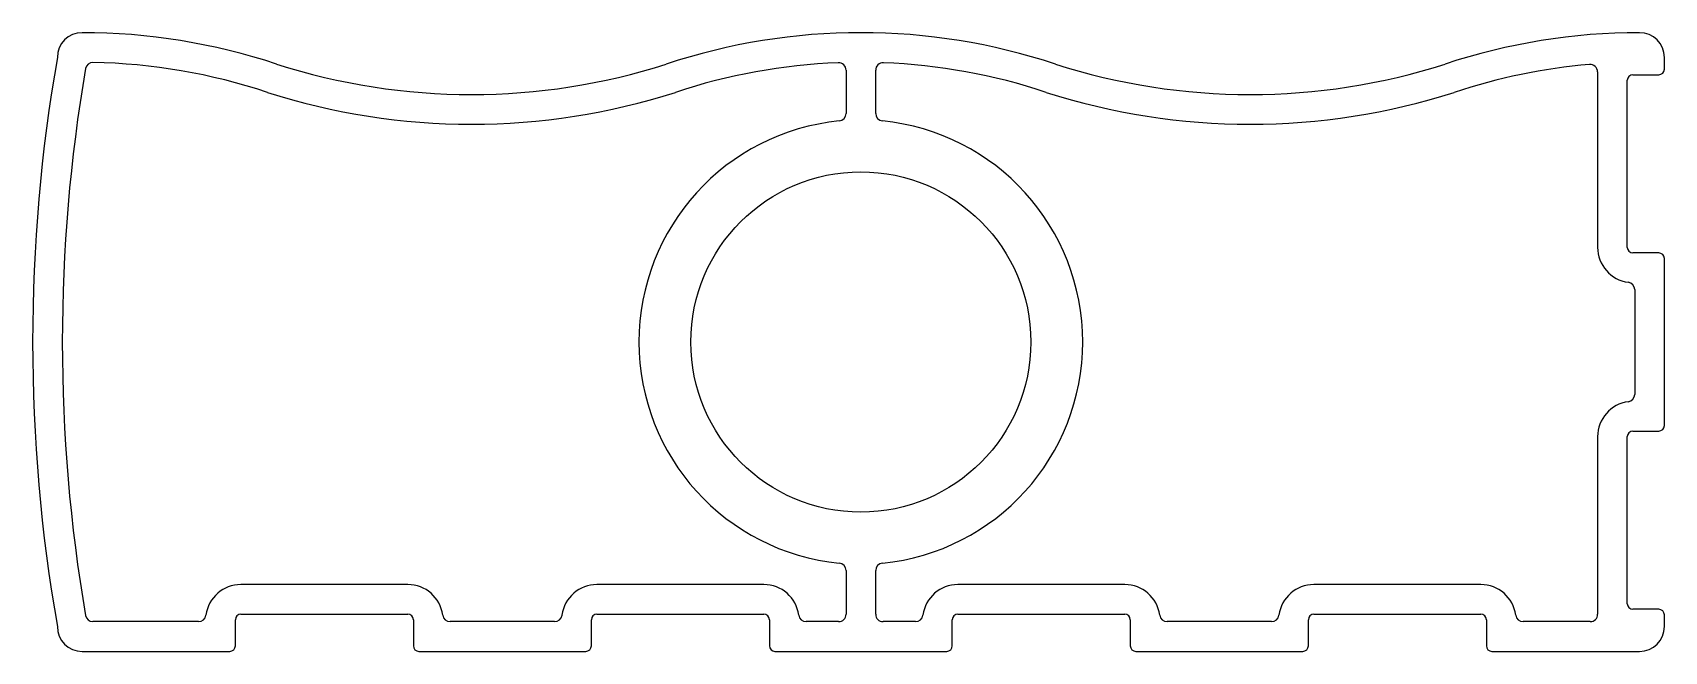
# Model space of a CAD drawing. Extents: x 2469.8 to 2535.8, y 1577.3 to 1602.3.
import ezdxf

# ---------------------------------------------------------------- set-up
doc = ezdxf.new("R2010")
doc.units = 0
doc.layers.get('0').update_dxf_attribs({"linetype": 'CONTINUOUS'})

msp = doc.modelspace()

# ---------------------------------------------------------------- linework, layer by layer
for p, q in [((2535.771, 1600.823), (2535.771, 1601.298)), ((2502.671, 1600.781), (2502.671, 1599.029)), ((2503.871, 1599.029), (2503.871, 1600.781)), ((2533.071, 1600.713), (2533.071, 1593.623)), ((2534.496, 1600.598), (2535.546, 1600.598)), ((2534.271, 1593.623), (2534.271, 1600.373)), ((2535.546, 1593.398), (2534.496, 1593.398)), ((2535.771, 1586.423), (2535.771, 1593.173)), ((2534.571, 1591.913), (2534.571, 1587.683)), ((2534.496, 1586.198), (2535.546, 1586.198)), ((2533.071, 1585.973), (2533.071, 1578.798)), ((2534.271, 1579.223), (2534.271, 1585.973)), ((2502.671, 1580.567), (2502.671, 1578.798)), ((2503.871, 1578.798), (2503.871, 1580.567)), ((2484.946, 1579.998), (2478.196, 1579.998)), ((2499.346, 1579.998), (2492.596, 1579.998)), ((2513.946, 1579.998), (2507.196, 1579.998)), ((2528.346, 1579.998), (2521.596, 1579.998)), ((2478.196, 1578.798), (2484.946, 1578.798)), ((2492.596, 1578.798), (2499.346, 1578.798)), ((2507.196, 1578.798), (2513.946, 1578.798)), ((2521.596, 1578.798), (2528.346, 1578.798)), ((2535.546, 1578.998), (2534.496, 1578.998)), ((2535.771, 1578.298), (2535.771, 1578.773)), ((2476.486, 1578.498), (2472.207, 1578.498)), ((2477.971, 1577.523), (2477.971, 1578.573)), ((2485.171, 1578.573), (2485.171, 1577.523)), ((2490.886, 1578.498), (2486.657, 1578.498)), ((2492.371, 1577.523), (2492.371, 1578.573)), ((2499.571, 1578.573), (2499.571, 1577.523)), ((2502.371, 1578.498), (2501.057, 1578.498)), ((2505.486, 1578.498), (2504.171, 1578.498)), ((2506.971, 1577.523), (2506.971, 1578.573)), ((2514.171, 1578.573), (2514.171, 1577.523)), ((2519.886, 1578.498), (2515.657, 1578.498)), ((2521.371, 1577.523), (2521.371, 1578.573)), ((2528.571, 1578.573), (2528.571, 1577.523)), ((2532.771, 1578.498), (2530.057, 1578.498)), ((2471.771, 1577.298), (2477.746, 1577.298)), ((2485.396, 1577.298), (2492.146, 1577.298)), ((2499.796, 1577.298), (2506.746, 1577.298)), ((2514.396, 1577.298), (2521.146, 1577.298)), ((2528.796, 1577.298), (2534.771, 1577.298))]:
    msp.add_line(p, q)
msp.add_circle((2503.271, 1589.798), 6.875)
for centre, radius, start, end in [((2471.771, 1601.298), 1, 90, 180), ((2471.771, 1577.298), 25, 71.65557, 90), ((2503.271, 1577.298), 25, 71.65557, 108.34443), ((2534.771, 1577.298), 25, 90, 108.34443), ((2534.771, 1601.298), 1, 0, 90), ((2536.413, 1589.798), 66.641, 170.06293, 189.93707), ((2536.413, 1589.798), 65.441, 170.28179, 189.7218), ((2472.206, 1600.794), 0.3, 88.9393, 170.28179), ((2471.771, 1577.298), 23.8, 71.64052, 88.9393), ((2487.521, 1625.675), 25.877, 252.26674, 287.73326), ((2503.271, 1577.298), 23.8, 92.19484, 108.35948), ((2502.371, 1600.781), 0.3, 0, 92.19484), ((2504.171, 1600.781), 0.3, 87.80516, 180), ((2503.271, 1577.298), 23.8, 71.64052, 87.80516), ((2519.021, 1625.675), 25.877, 252.26673, 287.73327), ((2534.771, 1577.298), 23.8, 94.88214, 108.35948), ((2532.771, 1600.713), 0.3, 0, 94.88214), ((2534.496, 1600.373), 0.225, 90, 180), ((2535.546, 1600.823), 0.225, 270, 0), ((2487.521, 1625.675), 27.077, 252.25288, 287.74712), ((2519.021, 1625.675), 27.077, 252.25286, 287.74714), ((2503.271, 1589.798), 8.975, 95.56846, 264.43154), ((2502.371, 1599.029), 0.3, 275.56846, 0), ((2504.171, 1599.029), 0.3, 180, 264.43154), ((2503.271, 1589.798), 8.975, 275.56846, 84.43154), ((2534.496, 1593.623), 1.425, 180, 262.50528), ((2534.496, 1593.623), 0.225, 180, 270), ((2535.546, 1593.173), 0.225, 0, 90), ((2534.271, 1591.913), 0.3, 0, 82.50528), ((2534.496, 1585.973), 1.425, 97.49472, 180), ((2534.271, 1587.683), 0.3, 277.49472, 0), ((2534.496, 1585.973), 0.225, 90, 180), ((2535.546, 1586.423), 0.225, 270, 360), ((2502.371, 1580.567), 0.3, 0, 84.43154), ((2504.171, 1580.567), 0.3, 95.56846, 180), ((2478.196, 1578.573), 1.425, 90, 172.50528), ((2484.946, 1578.573), 1.425, 7.49472, 90), ((2492.596, 1578.573), 1.425, 90, 172.50528), ((2499.346, 1578.573), 1.425, 7.49472, 90), ((2507.196, 1578.573), 1.425, 90, 172.50528), ((2513.946, 1578.573), 1.425, 7.49472, 90), ((2521.596, 1578.573), 1.425, 90, 172.50528), ((2528.346, 1578.573), 1.425, 7.49472, 90), ((2472.207, 1578.798), 0.3, 189.7218, 270), ((2476.486, 1578.798), 0.3, 270, 352.50528), ((2478.196, 1578.573), 0.225, 90, 180), ((2484.946, 1578.573), 0.225, 0, 90), ((2486.657, 1578.798), 0.3, 187.49472, 270), ((2490.886, 1578.798), 0.3, 270, 352.50528), ((2492.596, 1578.573), 0.225, 90, 180), ((2499.346, 1578.573), 0.225, 0, 90), ((2501.057, 1578.798), 0.3, 187.49472, 270), ((2502.371, 1578.798), 0.3, 270, 0), ((2504.171, 1578.798), 0.3, 180, 270), ((2505.486, 1578.798), 0.3, 270, 352.50528), ((2507.196, 1578.573), 0.225, 90, 180), ((2513.946, 1578.573), 0.225, 0, 90), ((2515.657, 1578.798), 0.3, 187.49472, 270), ((2519.886, 1578.798), 0.3, 270, 352.50528), ((2521.596, 1578.573), 0.225, 90, 180), ((2528.346, 1578.573), 0.225, 0, 90), ((2530.057, 1578.798), 0.3, 187.49472, 270), ((2532.771, 1578.798), 0.3, 270, 360), ((2534.496, 1579.223), 0.225, 180, 270), ((2535.546, 1578.773), 0.225, 0, 90), ((2471.771, 1578.298), 1, 180, 270), ((2534.771, 1578.298), 1, 270, 0), ((2477.746, 1577.523), 0.225, 270, 360), ((2485.396, 1577.523), 0.225, 180, 270), ((2492.146, 1577.523), 0.225, 270, 360), ((2499.796, 1577.523), 0.225, 180, 270), ((2506.746, 1577.523), 0.225, 270, 360), ((2514.396, 1577.523), 0.225, 180, 270), ((2521.146, 1577.523), 0.225, 270, 360), ((2528.796, 1577.523), 0.225, 180, 270)]:
    msp.add_arc(centre, radius, start, end)

doc.saveas('drawing.dxf')
